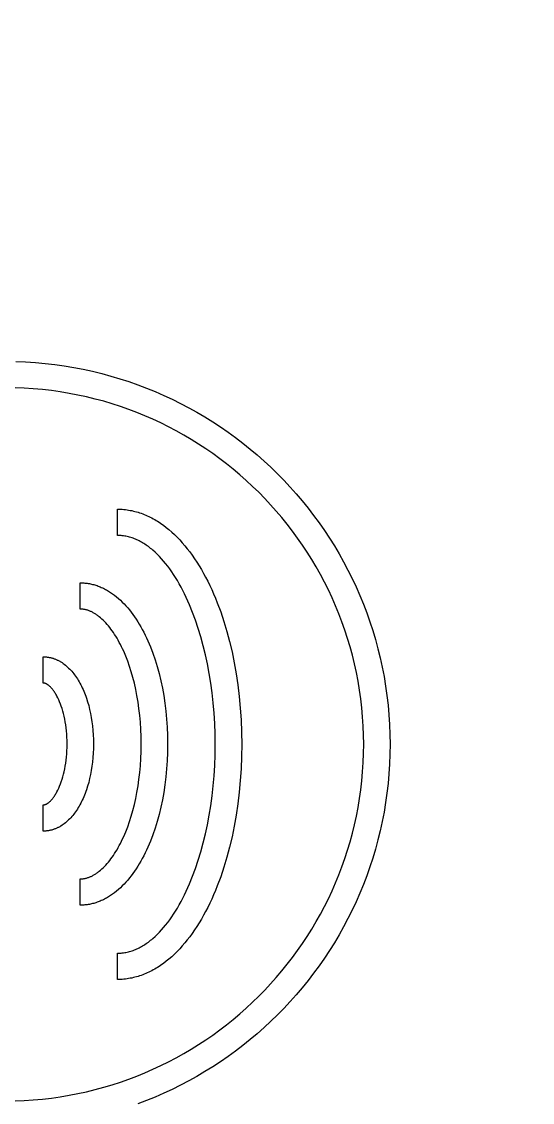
# Model space of a CAD drawing. Header units: inches. Extents: x -10 to 196, y -2 to 124.
# Drawn here: x 23.723 to 25.136, y 109.637 to 112.628 of the extents above; entities that cross this region are included whole.
import ezdxf

# ---------------------------------------------------------------- set-up
doc = ezdxf.new("R2010")
doc.units = ezdxf.units.IN
doc.layers.add('ZANO_R', color=7, linetype='Continuous', lineweight=0)
doc.layers.add('ZANO_W', color=1, linetype='Continuous', lineweight=0)
doc.styles.get("Standard").update_dxf_attribs({"font": 'arial.ttf'})
doc.dimstyles.new('amerykanie', dxfattribs={"dimtxt": 50, "dimasz": 50, "dimexe": 0.5, "dimexo": 0.5, "dimgap": 1, "dimtad": 1, "dimdec": 0, "dimzin": 0, "dimlunit": 5, "dimtxsty": 'Standard', "dimcen": 0.09, "dimclrd": 1, "dimclre": 1, "dimclrt": 1, "dimazin": 0, "dimtfac": 1, "dimtdec": 0, "dimtmove": 0, "dimatfit": 3, "dimfxl": 1, "dimtzin": 0, "dimarcsym": 1})

# ---------------------------------------------------------------- blocks, each defined once
blk = doc.blocks.new('*D387')
at = {"layer": 'ZANO_W', "color": 1, "lineweight": -2}
blk.add_arc((159.9897, 95.288), 5.9376, 93.97094, 170.33898, dxfattribs=at)
at = {"layer": 'ZANO_W', "color": 1}
for points in [[(159.576, 101.0448), (159.581, 101.3781), (160.5784, 101.1964)], [(153.9702, 96.2985), (154.3023, 96.2704), (154.052, 95.288)]]:
    blk.add_solid(points, dxfattribs=at)
at = {"layer": 'ZANO_W', "color": 1, "insert": (155.1052, 100.6833), "char_height": 1.625, "attachment_point": 5, "rotation": 42.155}
blk.add_mtext("95%%d41'", dxfattribs=at)

msp = doc.modelspace()

# ---------------------------------------------------------------- linework, layer by layer
at = {"layer": 'ZANO_R'}
for p, q in [((23.70702, 111.68704), (23.73425, 111.68601)), ((23.73425, 111.68601), (23.7613, 111.68429)), ((23.7613, 111.68429), (23.78816, 111.68191)), ((23.78816, 111.68191), (23.81483, 111.67886)), ((23.81483, 111.67886), (23.8413, 111.67516)), ((23.8413, 111.67516), (23.86756, 111.67081)), ((23.86756, 111.67081), (23.8936, 111.66582)), ((23.8936, 111.66582), (23.91941, 111.6602)), ((23.91941, 111.6602), (23.94498, 111.65397)), ((23.94498, 111.65397), (23.97032, 111.64712)), ((23.97032, 111.64712), (23.99539, 111.63966)), ((23.99539, 111.63966), (24.02021, 111.63162)), ((24.02021, 111.63162), (24.04476, 111.62298)), ((24.04476, 111.62298), (24.06903, 111.61376)), ((23.7305, 111.61334), (23.70514, 111.61431)), ((23.75569, 111.61175), (23.7305, 111.61334)), ((23.78071, 111.60953), (23.75569, 111.61175)), ((23.80555, 111.60669), (23.78071, 111.60953)), ((23.8302, 111.60324), (23.80555, 111.60669)), ((23.85465, 111.59919), (23.8302, 111.60324)), ((23.8789, 111.59454), (23.85465, 111.59919)), ((23.90294, 111.58931), (23.8789, 111.59454)), ((23.92676, 111.5835), (23.90294, 111.58931)), ((24.06903, 111.61376), (24.09301, 111.60398)), ((24.09301, 111.60398), (24.1167, 111.59363)), ((24.1167, 111.59363), (24.14009, 111.58273)), ((23.95035, 111.57713), (23.92676, 111.5835)), ((23.97371, 111.57018), (23.95035, 111.57713)), ((23.99682, 111.56269), (23.97371, 111.57018)), ((24.01968, 111.55464), (23.99682, 111.56269)), ((24.14009, 111.58273), (24.16316, 111.57128)), ((24.16316, 111.57128), (24.18592, 111.55929)), ((24.18592, 111.55929), (24.20835, 111.54678)), ((24.04229, 111.54606), (24.01968, 111.55464)), ((24.06462, 111.53695), (24.04229, 111.54606)), ((24.08669, 111.52731), (24.06462, 111.53695)), ((24.20835, 111.54678), (24.23043, 111.53375)), ((24.23043, 111.53375), (24.25218, 111.5202)), ((24.10847, 111.51716), (24.08669, 111.52731)), ((24.12996, 111.5065), (24.10847, 111.51716)), ((24.15115, 111.49533), (24.12996, 111.5065)), ((24.25218, 111.5202), (24.27357, 111.50615)), ((24.27357, 111.50615), (24.2946, 111.49161)), ((24.17203, 111.48368), (24.15115, 111.49533)), ((24.19261, 111.47154), (24.17203, 111.48368)), ((24.21286, 111.45893), (24.19261, 111.47154)), ((24.2946, 111.49161), (24.31526, 111.47658)), ((24.31526, 111.47658), (24.33554, 111.46107)), ((24.23278, 111.44584), (24.21286, 111.45893)), ((24.25236, 111.4323), (24.23278, 111.44584)), ((24.33554, 111.46107), (24.35543, 111.44509)), ((24.35543, 111.44509), (24.37493, 111.42865)), ((24.2716, 111.4183), (24.25236, 111.4323)), ((24.29049, 111.40386), (24.2716, 111.4183)), ((24.37493, 111.42865), (24.39402, 111.41176)), ((24.39402, 111.41176), (24.4127, 111.39442)), ((24.30901, 111.38898), (24.29049, 111.40386)), ((24.32717, 111.37366), (24.30901, 111.38898)), ((24.4127, 111.39442), (24.43096, 111.37664)), ((24.34495, 111.35793), (24.32717, 111.37366)), ((24.36235, 111.34178), (24.34495, 111.35793)), ((24.43096, 111.37664), (24.44879, 111.35844)), ((24.44879, 111.35844), (24.46618, 111.33982)), ((24.37935, 111.32523), (24.36235, 111.34178)), ((24.39596, 111.30828), (24.37935, 111.32523)), ((24.46618, 111.33982), (24.48313, 111.32079)), ((24.48313, 111.32079), (24.49962, 111.30135)), ((24.41216, 111.29093), (24.39596, 111.30828)), ((24.42794, 111.27321), (24.41216, 111.29093)), ((24.49962, 111.30135), (24.51565, 111.28152)), ((23.98813, 111.27864), (23.99264, 111.27859)), ((23.98813, 111.20588), (23.98813, 111.27864)), ((23.99264, 111.27859), (23.99714, 111.27843)), ((23.99714, 111.27843), (24.00162, 111.27817)), ((24.00162, 111.27817), (24.00609, 111.27781)), ((24.00609, 111.27781), (24.01054, 111.27735)), ((24.01054, 111.27735), (24.01497, 111.27678)), ((24.01497, 111.27678), (24.01938, 111.27611)), ((24.01938, 111.27611), (24.02378, 111.27534)), ((24.02378, 111.27534), (24.02816, 111.27447)), ((24.02816, 111.27447), (24.03252, 111.2735)), ((24.03252, 111.2735), (24.03687, 111.27244)), ((24.03687, 111.27244), (24.04119, 111.27127)), ((24.04119, 111.27127), (24.0455, 111.27001)), ((24.0455, 111.27001), (24.04978, 111.26865)), ((24.04978, 111.26865), (24.05405, 111.26719)), ((24.05405, 111.26719), (24.0583, 111.26564)), ((24.0583, 111.26564), (24.06252, 111.26399)), ((24.06252, 111.26399), (24.06673, 111.26225)), ((24.06673, 111.26225), (24.07091, 111.26042)), ((24.07091, 111.26042), (24.07508, 111.25849)), ((24.4433, 111.25511), (24.42794, 111.27321)), ((24.51565, 111.28152), (24.5312, 111.2613)), ((24.5312, 111.2613), (24.54628, 111.24071)), ((24.07508, 111.25849), (24.07922, 111.25646)), ((24.07922, 111.25646), (24.08334, 111.25435)), ((24.08334, 111.25435), (24.08744, 111.25214)), ((24.08744, 111.25214), (24.09151, 111.24984)), ((24.09151, 111.24984), (24.09557, 111.24746)), ((24.09557, 111.24746), (24.0996, 111.24498)), ((24.0996, 111.24498), (24.1036, 111.24241)), ((24.1036, 111.24241), (24.10758, 111.23975)), ((24.10758, 111.23975), (24.11154, 111.23701)), ((24.11154, 111.23701), (24.11548, 111.23418)), ((24.11548, 111.23418), (24.12327, 111.22825)), ((24.45823, 111.23664), (24.4433, 111.25511)), ((24.47271, 111.21781), (24.45823, 111.23664)), ((24.54628, 111.24071), (24.56087, 111.21975)), ((23.99156, 111.20584), (23.98813, 111.20588)), ((23.99499, 111.20569), (23.99156, 111.20584)), ((23.99842, 111.20545), (23.99499, 111.20569)), ((24.00183, 111.20511), (23.99842, 111.20545)), ((24.00523, 111.20468), (24.00183, 111.20511)), ((24.00862, 111.20416), (24.00523, 111.20468)), ((24.01201, 111.20354), (24.00862, 111.20416)), ((24.01538, 111.20283), (24.01201, 111.20354)), ((24.01874, 111.20203), (24.01538, 111.20283)), ((24.02209, 111.20114), (24.01874, 111.20203)), ((24.02543, 111.20015), (24.02209, 111.20114)), ((24.02876, 111.19908), (24.02543, 111.20015)), ((24.12327, 111.22825), (24.13096, 111.22199)), ((24.13096, 111.22199), (24.13855, 111.21538)), ((24.13855, 111.21538), (24.14603, 111.20844)), ((24.14603, 111.20844), (24.1534, 111.20117)), ((24.1534, 111.20117), (24.16066, 111.19358)), ((24.48675, 111.19863), (24.47271, 111.21781)), ((24.56087, 111.21975), (24.57496, 111.19842)), ((24.03208, 111.19791), (24.02876, 111.19908)), ((24.03538, 111.19666), (24.03208, 111.19791)), ((24.03867, 111.19532), (24.03538, 111.19666)), ((24.04195, 111.19389), (24.03867, 111.19532)), ((24.04522, 111.19237), (24.04195, 111.19389)), ((24.04847, 111.19077), (24.04522, 111.19237)), ((24.05171, 111.18908), (24.04847, 111.19077)), ((24.05494, 111.18731), (24.05171, 111.18908)), ((24.05815, 111.18545), (24.05494, 111.18731)), ((24.06134, 111.18351), (24.05815, 111.18545)), ((24.06453, 111.18148), (24.06134, 111.18351)), ((24.06769, 111.17938), (24.06453, 111.18148)), ((24.07085, 111.17718), (24.06769, 111.17938)), ((24.07398, 111.17491), (24.07085, 111.17718)), ((24.0771, 111.17256), (24.07398, 111.17491)), ((24.08021, 111.17013), (24.0771, 111.17256)), ((24.08329, 111.16761), (24.08021, 111.17013)), ((24.16066, 111.19358), (24.16781, 111.18567)), ((24.16781, 111.18567), (24.17484, 111.17744)), ((24.17484, 111.17744), (24.18176, 111.1689)), ((24.50034, 111.1791), (24.48675, 111.19863)), ((24.51347, 111.15924), (24.50034, 111.1791)), ((24.57496, 111.19842), (24.58855, 111.17675)), ((24.58855, 111.17675), (24.60162, 111.15472)), ((24.08636, 111.16502), (24.08329, 111.16761)), ((24.09246, 111.1596), (24.08636, 111.16502)), ((24.09848, 111.15387), (24.09246, 111.1596)), ((24.10442, 111.14784), (24.09848, 111.15387)), ((24.11029, 111.14151), (24.10442, 111.14784)), ((24.11609, 111.13489), (24.11029, 111.14151)), ((24.18176, 111.1689), (24.18855, 111.16006)), ((24.18855, 111.16006), (24.19522, 111.15092)), ((24.19522, 111.15092), (24.20176, 111.14148)), ((24.20176, 111.14148), (24.20817, 111.13175)), ((24.52612, 111.13906), (24.51347, 111.15924)), ((24.60162, 111.15472), (24.61417, 111.13237)), ((24.1218, 111.12798), (24.11609, 111.13489)), ((24.12744, 111.12078), (24.1218, 111.12798)), ((24.13299, 111.1133), (24.12744, 111.12078)), ((24.13845, 111.10555), (24.13299, 111.1133)), ((24.20817, 111.13175), (24.21445, 111.12174)), ((24.21445, 111.12174), (24.2206, 111.11144)), ((24.2206, 111.11144), (24.22661, 111.10086)), ((24.5383, 111.11855), (24.52612, 111.13906)), ((24.54999, 111.09773), (24.5383, 111.11855)), ((24.61417, 111.13237), (24.6262, 111.10968)), ((24.6262, 111.10968), (24.63768, 111.08668)), ((24.14382, 111.09753), (24.13845, 111.10555)), ((24.1491, 111.08925), (24.14382, 111.09753)), ((24.15429, 111.08071), (24.1491, 111.08925)), ((24.15938, 111.07191), (24.15429, 111.08071)), ((24.22661, 111.10086), (24.23248, 111.09002)), ((24.23248, 111.09002), (24.23821, 111.0789)), ((24.56118, 111.0766), (24.54999, 111.09773)), ((24.63768, 111.08668), (24.64862, 111.06337)), ((23.88562, 111.07472), (23.88879, 111.07469)), ((23.88562, 111.00196), (23.88562, 111.07472)), ((23.88879, 111.07469), (23.89195, 111.07458)), ((23.89195, 111.07458), (23.8951, 111.0744)), ((23.8951, 111.0744), (23.89823, 111.07415)), ((23.89823, 111.07415), (23.90136, 111.07383)), ((23.90136, 111.07383), (23.90447, 111.07345)), ((23.90447, 111.07345), (23.90757, 111.07299)), ((23.90757, 111.07299), (23.91066, 111.07246)), ((23.91066, 111.07246), (23.91373, 111.07186)), ((23.91373, 111.07186), (23.91679, 111.0712)), ((23.91679, 111.0712), (23.91984, 111.07047)), ((23.91984, 111.07047), (23.92288, 111.06967)), ((23.92288, 111.06967), (23.9259, 111.06881)), ((23.9259, 111.06881), (23.92891, 111.06787)), ((23.92891, 111.06787), (23.93191, 111.06688)), ((23.93191, 111.06688), (23.93489, 111.06581)), ((23.93489, 111.06581), (23.93785, 111.06468)), ((23.93785, 111.06468), (23.94081, 111.06349)), ((23.94081, 111.06349), (23.94374, 111.06223)), ((23.94374, 111.06223), (23.94667, 111.06091)), ((23.94667, 111.06091), (23.94958, 111.05952)), ((23.94958, 111.05952), (23.95247, 111.05807)), ((23.95247, 111.05807), (23.95534, 111.05656)), ((23.95534, 111.05656), (23.95821, 111.05499)), ((23.95821, 111.05499), (23.96105, 111.05335)), ((23.96105, 111.05335), (23.96388, 111.05165)), ((23.96388, 111.05165), (23.96669, 111.04989)), ((23.96669, 111.04989), (23.96949, 111.04807)), ((24.16437, 111.06286), (24.15938, 111.07191)), ((24.16927, 111.05357), (24.16437, 111.06286)), ((24.17405, 111.04404), (24.16927, 111.05357)), ((24.23821, 111.0789), (24.2438, 111.06753)), ((24.2438, 111.06753), (24.24924, 111.05589)), ((24.24924, 111.05589), (24.25454, 111.04401)), ((24.57188, 111.05518), (24.56118, 111.0766)), ((24.58206, 111.03346), (24.57188, 111.05518)), ((24.64862, 111.06337), (24.659, 111.03975)), ((23.96949, 111.04807), (23.97227, 111.04619)), ((23.97227, 111.04619), (23.97503, 111.04425)), ((23.97503, 111.04425), (23.9805, 111.04019)), ((23.9805, 111.04019), (23.9859, 111.0359)), ((23.9859, 111.0359), (23.99123, 111.03137)), ((23.99123, 111.03137), (23.99648, 111.02662)), ((23.99648, 111.02662), (24.00165, 111.02163)), ((24.00165, 111.02163), (24.00675, 111.01643)), ((24.17874, 111.03428), (24.17405, 111.04404)), ((24.18778, 111.01406), (24.17874, 111.03428)), ((24.25454, 111.04401), (24.25968, 111.03187)), ((24.25968, 111.03187), (24.26466, 111.01949)), ((24.59173, 111.01147), (24.58206, 111.03346)), ((24.659, 111.03975), (24.66881, 111.01584)), ((23.88749, 111.00194), (23.88562, 111.00196)), ((23.88937, 111.00185), (23.88749, 111.00194)), ((23.89124, 111.00171), (23.88937, 111.00185)), ((23.89312, 111.00152), (23.89124, 111.00171)), ((23.895, 111.00127), (23.89312, 111.00152)), ((23.89688, 111.00096), (23.895, 111.00127)), ((23.89877, 111.0006), (23.89688, 111.00096)), ((23.90065, 111.00019), (23.89877, 111.0006)), ((23.90254, 110.99972), (23.90065, 111.00019)), ((23.90443, 110.9992), (23.90254, 110.99972)), ((23.90632, 110.99862), (23.90443, 110.9992)), ((23.9082, 110.99799), (23.90632, 110.99862)), ((23.91009, 110.99731), (23.9082, 110.99799)), ((23.91198, 110.99657), (23.91009, 110.99731)), ((23.91387, 110.99579), (23.91198, 110.99657)), ((23.91575, 110.99495), (23.91387, 110.99579)), ((23.91764, 110.99405), (23.91575, 110.99495)), ((23.91952, 110.99311), (23.91764, 110.99405)), ((23.9214, 110.99211), (23.91952, 110.99311)), ((23.92328, 110.99107), (23.9214, 110.99211)), ((23.92516, 110.98997), (23.92328, 110.99107)), ((24.00675, 111.01643), (24.01177, 111.01101)), ((24.01177, 111.01101), (24.01671, 111.00537)), ((24.01671, 111.00537), (24.02156, 110.99952)), ((24.02156, 110.99952), (24.02633, 110.99346)), ((24.02633, 110.99346), (24.03101, 110.9872)), ((24.19638, 110.99297), (24.18778, 111.01406)), ((24.2045, 110.97104), (24.19638, 110.99297)), ((24.26466, 111.01949), (24.27417, 110.99402)), ((24.27417, 110.99402), (24.28302, 110.96763)), ((24.60087, 110.9892), (24.59173, 111.01147)), ((24.66881, 111.01584), (24.67806, 110.99165)), ((24.67806, 110.99165), (24.68672, 110.96718)), ((23.92704, 110.98882), (23.92516, 110.98997)), ((23.92891, 110.98762), (23.92704, 110.98882)), ((23.93078, 110.98636), (23.92891, 110.98762)), ((23.93264, 110.98506), (23.93078, 110.98636)), ((23.9345, 110.98371), (23.93264, 110.98506)), ((23.93636, 110.98231), (23.9345, 110.98371)), ((23.93822, 110.98086), (23.93636, 110.98231)), ((23.94191, 110.97781), (23.93822, 110.98086)), ((23.94558, 110.97457), (23.94191, 110.97781)), ((23.94923, 110.97114), (23.94558, 110.97457)), ((23.95286, 110.96751), (23.94923, 110.97114)), ((23.95646, 110.96369), (23.95286, 110.96751)), ((23.96003, 110.95969), (23.95646, 110.96369)), ((24.03101, 110.9872), (24.0356, 110.98073)), ((24.0356, 110.98073), (24.0401, 110.97406)), ((24.0401, 110.97406), (24.04451, 110.9672)), ((24.04451, 110.9672), (24.04883, 110.96015)), ((24.04883, 110.96015), (24.05305, 110.9529)), ((24.21214, 110.94831), (24.2045, 110.97104)), ((24.28302, 110.96763), (24.29122, 110.94036)), ((24.60948, 110.96667), (24.60087, 110.9892)), ((24.61755, 110.94388), (24.60948, 110.96667)), ((24.68672, 110.96718), (24.69479, 110.94244)), ((23.96357, 110.9555), (23.96003, 110.95969)), ((23.96707, 110.95113), (23.96357, 110.9555)), ((23.97054, 110.94658), (23.96707, 110.95113)), ((23.97397, 110.94185), (23.97054, 110.94658)), ((23.97736, 110.93694), (23.97397, 110.94185)), ((23.98071, 110.93186), (23.97736, 110.93694)), ((23.98401, 110.92661), (23.98071, 110.93186)), ((24.05305, 110.9529), (24.05717, 110.94547)), ((24.05717, 110.94547), (24.06119, 110.93785)), ((24.06119, 110.93785), (24.06512, 110.93006)), ((24.21928, 110.92482), (24.21214, 110.94831)), ((24.29122, 110.94036), (24.29872, 110.91225)), ((24.62507, 110.92083), (24.61755, 110.94388)), ((24.69479, 110.94244), (24.70227, 110.91744)), ((23.98726, 110.92118), (23.98401, 110.92661)), ((23.99047, 110.91559), (23.98726, 110.92118)), ((23.99362, 110.90982), (23.99047, 110.91559)), ((23.99672, 110.9039), (23.99362, 110.90982)), ((23.99977, 110.8978), (23.99672, 110.9039)), ((24.06512, 110.93006), (24.06894, 110.92208)), ((24.06894, 110.92208), (24.07265, 110.91394)), ((24.07265, 110.91394), (24.07626, 110.90562)), ((24.07626, 110.90562), (24.07976, 110.89714)), ((24.22589, 110.9006), (24.21928, 110.92482)), ((24.23196, 110.87571), (24.22589, 110.9006)), ((24.29872, 110.91225), (24.30553, 110.88333)), ((24.63203, 110.89755), (24.62507, 110.92083)), ((24.70227, 110.91744), (24.70914, 110.89218)), ((24.00275, 110.89155), (23.99977, 110.8978)), ((24.00568, 110.88514), (24.00275, 110.89155)), ((24.01134, 110.87185), (24.00568, 110.88514)), ((24.01673, 110.85794), (24.01134, 110.87185)), ((24.07976, 110.89714), (24.08643, 110.87969)), ((24.08643, 110.87969), (24.09265, 110.8616)), ((24.23748, 110.85018), (24.23196, 110.87571)), ((24.30553, 110.88333), (24.3116, 110.85365)), ((24.63843, 110.87403), (24.63203, 110.89755)), ((24.64426, 110.85028), (24.63843, 110.87403)), ((24.70914, 110.89218), (24.7154, 110.86669)), ((23.78312, 110.86992), (23.78497, 110.8699)), ((23.78312, 110.79712), (23.78312, 110.86992)), ((23.78497, 110.8699), (23.78682, 110.86984)), ((23.78682, 110.86984), (23.78866, 110.86975)), ((23.78866, 110.86975), (23.79049, 110.86961)), ((23.79049, 110.86961), (23.79231, 110.86944)), ((23.79231, 110.86944), (23.79413, 110.86924)), ((23.79413, 110.86924), (23.79594, 110.869)), ((23.79594, 110.869), (23.79774, 110.86872)), ((23.79774, 110.86872), (23.79953, 110.8684)), ((23.79953, 110.8684), (23.80131, 110.86805)), ((23.80131, 110.86805), (23.80309, 110.86766)), ((23.80309, 110.86766), (23.80486, 110.86724)), ((23.80486, 110.86724), (23.80662, 110.86678)), ((23.80662, 110.86678), (23.80837, 110.86628)), ((23.80837, 110.86628), (23.81011, 110.86575)), ((23.81011, 110.86575), (23.81184, 110.86519)), ((23.81184, 110.86519), (23.81356, 110.86459)), ((23.81356, 110.86459), (23.81528, 110.86396)), ((23.81528, 110.86396), (23.81698, 110.86329)), ((23.81698, 110.86329), (23.81868, 110.86258)), ((23.81868, 110.86258), (23.82037, 110.86185)), ((23.82037, 110.86185), (23.82204, 110.86108)), ((23.82204, 110.86108), (23.82371, 110.86027)), ((23.82371, 110.86027), (23.82537, 110.85944)), ((23.82537, 110.85944), (23.82702, 110.85857)), ((23.82702, 110.85857), (23.82865, 110.85766)), ((23.82865, 110.85766), (23.83028, 110.85673)), ((23.83028, 110.85673), (23.8319, 110.85576)), ((23.8319, 110.85576), (23.8351, 110.85372)), ((23.8351, 110.85372), (23.83826, 110.85156)), ((23.83826, 110.85156), (23.84138, 110.84927)), ((23.84138, 110.84927), (23.84446, 110.84685)), ((23.84446, 110.84685), (23.84748, 110.84432)), ((23.84748, 110.84432), (23.85047, 110.84166)), ((23.85047, 110.84166), (23.8534, 110.83888)), ((24.02183, 110.84344), (24.01673, 110.85794)), ((24.02662, 110.82836), (24.02183, 110.84344)), ((24.09265, 110.8616), (24.0984, 110.84292)), ((24.0984, 110.84292), (24.10367, 110.82366)), ((24.24241, 110.82405), (24.23748, 110.85018)), ((24.3116, 110.85365), (24.31693, 110.82324)), ((24.6495, 110.82632), (24.64426, 110.85028)), ((24.7154, 110.86669), (24.72103, 110.84096)), ((24.72103, 110.84096), (24.72603, 110.815)), ((23.8534, 110.83888), (23.85629, 110.83598)), ((23.85629, 110.83598), (23.85913, 110.83297)), ((23.85913, 110.83297), (23.86192, 110.82984)), ((23.86192, 110.82984), (23.86466, 110.8266)), ((23.86466, 110.8266), (23.86734, 110.82324)), ((23.86734, 110.82324), (23.86998, 110.81978)), ((23.86998, 110.81978), (23.87256, 110.8162)), ((23.87256, 110.8162), (23.87509, 110.81252)), ((23.87509, 110.81252), (23.87756, 110.80874)), ((24.0311, 110.81271), (24.02662, 110.82836)), ((24.03523, 110.79651), (24.0311, 110.81271)), ((24.10367, 110.82366), (24.10845, 110.80384)), ((24.24674, 110.79735), (24.24241, 110.82405)), ((24.31693, 110.82324), (24.3215, 110.79214)), ((24.65416, 110.80214), (24.6495, 110.82632)), ((24.72603, 110.815), (24.7304, 110.78883)), ((23.78343, 110.79712), (23.78312, 110.79712)), ((23.78374, 110.79711), (23.78343, 110.79712)), ((23.78405, 110.7971), (23.78374, 110.79711)), ((23.78436, 110.79707), (23.78405, 110.7971)), ((23.78468, 110.79705), (23.78436, 110.79707)), ((23.78499, 110.79701), (23.78468, 110.79705)), ((23.78531, 110.79697), (23.78499, 110.79701)), ((23.78562, 110.79693), (23.78531, 110.79697)), ((23.78594, 110.79688), (23.78562, 110.79693)), ((23.78626, 110.79682), (23.78594, 110.79688)), ((23.7869, 110.79668), (23.78626, 110.79682)), ((23.78754, 110.79653), (23.7869, 110.79668)), ((23.78819, 110.79634), (23.78754, 110.79653)), ((23.78885, 110.79614), (23.78819, 110.79634)), ((23.7895, 110.79591), (23.78885, 110.79614)), ((23.79016, 110.79566), (23.7895, 110.79591)), ((23.79082, 110.79538), (23.79016, 110.79566)), ((23.79149, 110.79508), (23.79082, 110.79538)), ((23.79216, 110.79475), (23.79149, 110.79508)), ((23.79283, 110.79441), (23.79216, 110.79475)), ((23.7935, 110.79404), (23.79283, 110.79441)), ((23.79418, 110.79364), (23.7935, 110.79404)), ((23.79486, 110.79323), (23.79418, 110.79364)), ((23.79554, 110.79279), (23.79486, 110.79323)), ((23.79622, 110.79233), (23.79554, 110.79279)), ((23.79691, 110.79184), (23.79622, 110.79233)), ((23.7976, 110.79133), (23.79691, 110.79184)), ((23.79828, 110.79081), (23.7976, 110.79133)), ((23.79897, 110.79025), (23.79828, 110.79081)), ((23.79967, 110.78968), (23.79897, 110.79025)), ((23.80036, 110.78908), (23.79967, 110.78968)), ((23.80175, 110.78782), (23.80036, 110.78908)), ((23.80313, 110.78647), (23.80175, 110.78782)), ((23.80453, 110.78504), (23.80313, 110.78647)), ((23.80592, 110.78352), (23.80453, 110.78504)), ((23.80731, 110.78191), (23.80592, 110.78352)), ((23.8087, 110.78022), (23.80731, 110.78191)), ((23.87756, 110.80874), (23.87997, 110.80485)), ((23.87997, 110.80485), (23.88233, 110.80085)), ((23.88233, 110.80085), (23.88463, 110.79676)), ((23.88463, 110.79676), (23.88687, 110.79257)), ((23.88687, 110.79257), (23.88906, 110.78828)), ((23.88906, 110.78828), (23.89118, 110.78389)), ((23.89118, 110.78389), (23.89323, 110.77941)), ((24.039, 110.77978), (24.03523, 110.79651)), ((24.10845, 110.80384), (24.11271, 110.7835)), ((24.11271, 110.7835), (24.11646, 110.76267)), ((24.25046, 110.77013), (24.24674, 110.79735)), ((24.3215, 110.79214), (24.32528, 110.76038)), ((24.65822, 110.77777), (24.65416, 110.80214)), ((24.7304, 110.78883), (24.73411, 110.76244)), ((23.81008, 110.77844), (23.8087, 110.78022)), ((23.81146, 110.77658), (23.81008, 110.77844)), ((23.81284, 110.77464), (23.81146, 110.77658)), ((23.8142, 110.77262), (23.81284, 110.77464)), ((23.81556, 110.77051), (23.8142, 110.77262)), ((23.81691, 110.76833), (23.81556, 110.77051)), ((23.81825, 110.76606), (23.81691, 110.76833)), ((23.81958, 110.76372), (23.81825, 110.76606)), ((23.82089, 110.7613), (23.81958, 110.76372)), ((23.82347, 110.75623), (23.82089, 110.7613)), ((23.82599, 110.75085), (23.82347, 110.75623)), ((23.82843, 110.74518), (23.82599, 110.75085)), ((23.89323, 110.77941), (23.89523, 110.77483)), ((23.89523, 110.77483), (23.89716, 110.77017)), ((23.89716, 110.77017), (23.89903, 110.76542)), ((23.89903, 110.76542), (23.90083, 110.76057)), ((23.90083, 110.76057), (23.90257, 110.75564)), ((23.90257, 110.75564), (23.90584, 110.74553)), ((24.0424, 110.76253), (24.039, 110.77978)), ((24.0454, 110.74478), (24.0424, 110.76253)), ((24.11646, 110.76267), (24.11966, 110.74136)), ((24.25355, 110.74243), (24.25046, 110.77013)), ((24.32528, 110.76038), (24.32826, 110.72801)), ((24.66168, 110.75319), (24.65822, 110.77777)), ((24.66453, 110.72843), (24.66168, 110.75319)), ((24.73411, 110.76244), (24.73717, 110.73585)), ((23.83078, 110.73921), (23.82843, 110.74518)), ((23.83303, 110.73297), (23.83078, 110.73921)), ((23.83518, 110.72644), (23.83303, 110.73297)), ((23.83721, 110.71964), (23.83518, 110.72644)), ((23.90584, 110.74553), (23.90883, 110.7351)), ((23.90883, 110.7351), (23.91154, 110.72435)), ((23.91154, 110.72435), (23.91396, 110.7133)), ((24.04799, 110.72654), (24.0454, 110.74478)), ((24.05015, 110.70783), (24.04799, 110.72654)), ((24.11966, 110.74136), (24.12232, 110.7196)), ((24.25598, 110.71429), (24.25355, 110.74243)), ((24.32826, 110.72801), (24.33041, 110.69507)), ((24.66676, 110.70349), (24.66453, 110.72843)), ((24.73717, 110.73585), (24.73956, 110.70907)), ((23.83912, 110.71257), (23.83721, 110.71964)), ((23.84089, 110.70525), (23.83912, 110.71257)), ((23.84252, 110.69767), (23.84089, 110.70525)), ((23.84399, 110.68984), (23.84252, 110.69767)), ((23.91396, 110.7133), (23.91608, 110.70196)), ((23.91608, 110.70196), (23.9179, 110.69034)), ((24.05186, 110.68867), (24.05015, 110.70783)), ((24.12232, 110.7196), (24.1244, 110.69742)), ((24.1244, 110.69742), (24.12591, 110.67485)), ((24.25774, 110.68574), (24.25598, 110.71429)), ((24.33041, 110.69507), (24.33171, 110.66158)), ((24.66836, 110.67837), (24.66676, 110.70349)), ((24.73956, 110.70907), (24.74128, 110.68211)), ((23.8453, 110.68177), (23.84399, 110.68984)), ((23.84643, 110.67346), (23.8453, 110.68177)), ((23.84738, 110.66492), (23.84643, 110.67346)), ((23.84813, 110.65616), (23.84738, 110.66492)), ((23.9179, 110.69034), (23.9194, 110.67847)), ((23.9194, 110.67847), (23.92058, 110.66634)), ((23.92058, 110.66634), (23.92143, 110.65398)), ((24.0531, 110.66907), (24.05186, 110.68867)), ((24.05386, 110.64905), (24.0531, 110.66907)), ((24.12591, 110.67485), (24.12683, 110.6519)), ((24.25881, 110.65683), (24.25774, 110.68574)), ((24.33171, 110.66158), (24.33215, 110.62759)), ((24.66933, 110.65309), (24.66836, 110.67837)), ((24.74128, 110.68211), (24.74232, 110.65497)), ((23.84869, 110.64718), (23.84813, 110.65616)), ((23.84902, 110.63799), (23.84869, 110.64718)), ((23.84914, 110.62859), (23.84902, 110.63799)), ((23.92143, 110.65398), (23.92195, 110.64139)), ((23.92195, 110.64139), (23.92212, 110.62859)), ((24.05412, 110.62862), (24.05386, 110.64905)), ((24.12683, 110.6519), (24.12714, 110.62862)), ((24.25917, 110.62759), (24.25881, 110.65683)), ((24.66965, 110.62766), (24.66933, 110.65309)), ((24.74232, 110.65497), (24.74267, 110.62766)), ((23.84813, 110.60103), (23.84869, 110.61001)), ((23.84869, 110.61001), (23.84902, 110.6192)), ((23.84902, 110.6192), (23.84914, 110.62859)), ((23.92143, 110.60322), (23.92058, 110.59087)), ((23.92195, 110.6158), (23.92143, 110.60322)), ((23.92212, 110.62859), (23.92195, 110.6158)), ((24.0531, 110.58816), (24.05386, 110.60819)), ((24.05386, 110.60819), (24.05412, 110.62862)), ((24.12683, 110.60533), (24.12591, 110.58238)), ((24.12714, 110.62862), (24.12683, 110.60533)), ((24.25881, 110.59836), (24.25917, 110.62759)), ((24.33215, 110.62759), (24.33171, 110.59361)), ((24.66836, 110.57695), (24.66933, 110.60223)), ((24.66933, 110.60223), (24.66965, 110.62766)), ((24.74267, 110.62766), (24.74232, 110.60035)), ((23.84399, 110.56737), (23.8453, 110.57543)), ((23.8453, 110.57543), (23.84643, 110.58374)), ((23.84643, 110.58374), (23.84738, 110.59227)), ((23.84738, 110.59227), (23.84813, 110.60103)), ((23.9194, 110.57875), (23.9179, 110.56688)), ((23.92058, 110.59087), (23.9194, 110.57875)), ((24.05186, 110.56856), (24.0531, 110.58816)), ((24.12591, 110.58238), (24.1244, 110.55981)), ((24.25774, 110.56945), (24.25881, 110.59836)), ((24.33171, 110.59361), (24.33041, 110.56013)), ((24.66676, 110.55184), (24.66836, 110.57695)), ((24.74128, 110.57321), (24.73956, 110.54624)), ((24.74232, 110.60035), (24.74128, 110.57321)), ((23.83721, 110.53758), (23.83912, 110.54464)), ((23.83912, 110.54464), (23.84089, 110.55196)), ((23.84089, 110.55196), (23.84252, 110.55954)), ((23.84252, 110.55954), (23.84399, 110.56737)), ((23.91396, 110.54394), (23.91154, 110.53289)), ((23.91608, 110.55527), (23.91396, 110.54394)), ((23.9179, 110.56688), (23.91608, 110.55527)), ((24.04799, 110.53069), (24.05015, 110.5494)), ((24.05015, 110.5494), (24.05186, 110.56856)), ((24.1244, 110.55981), (24.12232, 110.53763)), ((24.25598, 110.54091), (24.25774, 110.56945)), ((24.33041, 110.56013), (24.32826, 110.52719)), ((24.66453, 110.5269), (24.66676, 110.55184)), ((24.73956, 110.54624), (24.73717, 110.51946)), ((23.82599, 110.50638), (23.82843, 110.51205)), ((23.82843, 110.51205), (23.83078, 110.51801)), ((23.83078, 110.51801), (23.83303, 110.52425)), ((23.83303, 110.52425), (23.83518, 110.53078)), ((23.83518, 110.53078), (23.83721, 110.53758)), ((23.90584, 110.51172), (23.90257, 110.50161)), ((23.90883, 110.52215), (23.90584, 110.51172)), ((23.91154, 110.53289), (23.90883, 110.52215)), ((24.0424, 110.4947), (24.0454, 110.51245)), ((24.0454, 110.51245), (24.04799, 110.53069)), ((24.11966, 110.51587), (24.11646, 110.49455)), ((24.12232, 110.53763), (24.11966, 110.51587)), ((24.25046, 110.48507), (24.25355, 110.51277)), ((24.25355, 110.51277), (24.25598, 110.54091)), ((24.32826, 110.52719), (24.32528, 110.49482)), ((24.66168, 110.50213), (24.66453, 110.5269)), ((24.73717, 110.51946), (24.73411, 110.49287)), ((23.81146, 110.48066), (23.81284, 110.4826)), ((23.81284, 110.4826), (23.8142, 110.48462)), ((23.8142, 110.48462), (23.81556, 110.48672)), ((23.81556, 110.48672), (23.81691, 110.48891)), ((23.81691, 110.48891), (23.81825, 110.49117)), ((23.81825, 110.49117), (23.81958, 110.49351)), ((23.81958, 110.49351), (23.82089, 110.49593)), ((23.82089, 110.49593), (23.82347, 110.501)), ((23.82347, 110.501), (23.82599, 110.50638)), ((23.89523, 110.48243), (23.89323, 110.47785)), ((23.89716, 110.48709), (23.89523, 110.48243)), ((23.89903, 110.49184), (23.89716, 110.48709)), ((23.90083, 110.49668), (23.89903, 110.49184)), ((23.90257, 110.50161), (23.90083, 110.49668)), ((24.039, 110.47745), (24.0424, 110.4947)), ((24.11646, 110.49455), (24.11271, 110.47371)), ((24.24674, 110.45786), (24.25046, 110.48507)), ((24.32528, 110.49482), (24.3215, 110.46307)), ((24.65822, 110.47756), (24.66168, 110.50213)), ((24.73411, 110.49287), (24.7304, 110.46649)), ((23.78312, 110.46013), (23.78343, 110.46013)), ((23.78312, 110.38737), (23.78312, 110.46013)), ((23.78343, 110.46013), (23.78374, 110.46014)), ((23.78374, 110.46014), (23.78405, 110.46015)), ((23.78405, 110.46015), (23.78436, 110.46017)), ((23.78436, 110.46017), (23.78468, 110.4602)), ((23.78468, 110.4602), (23.78499, 110.46024)), ((23.78499, 110.46024), (23.78531, 110.46028)), ((23.78531, 110.46028), (23.78562, 110.46032)), ((23.78562, 110.46032), (23.78594, 110.46037)), ((23.78594, 110.46037), (23.78626, 110.46043)), ((23.78626, 110.46043), (23.7869, 110.46056)), ((23.7869, 110.46056), (23.78754, 110.46072)), ((23.78754, 110.46072), (23.78819, 110.4609)), ((23.78819, 110.4609), (23.78885, 110.46111)), ((23.78885, 110.46111), (23.7895, 110.46134)), ((23.7895, 110.46134), (23.79016, 110.46159)), ((23.79016, 110.46159), (23.79082, 110.46187)), ((23.79082, 110.46187), (23.79149, 110.46217)), ((23.79149, 110.46217), (23.79216, 110.46249)), ((23.79216, 110.46249), (23.79283, 110.46284)), ((23.79283, 110.46284), (23.7935, 110.46321)), ((23.7935, 110.46321), (23.79418, 110.4636)), ((23.79418, 110.4636), (23.79486, 110.46402)), ((23.79486, 110.46402), (23.79554, 110.46446)), ((23.79554, 110.46446), (23.79622, 110.46492)), ((23.79622, 110.46492), (23.79691, 110.4654)), ((23.79691, 110.4654), (23.7976, 110.46591)), ((23.7976, 110.46591), (23.79828, 110.46644)), ((23.79828, 110.46644), (23.79897, 110.46699)), ((23.79897, 110.46699), (23.79967, 110.46757)), ((23.79967, 110.46757), (23.80036, 110.46816)), ((23.80036, 110.46816), (23.80175, 110.46942)), ((23.80175, 110.46942), (23.80313, 110.47077)), ((23.80313, 110.47077), (23.80453, 110.47221)), ((23.80453, 110.47221), (23.80592, 110.47373)), ((23.80592, 110.47373), (23.80731, 110.47533)), ((23.80731, 110.47533), (23.8087, 110.47702)), ((23.8087, 110.47702), (23.81008, 110.4788)), ((23.81008, 110.4788), (23.81146, 110.48066)), ((23.87997, 110.45243), (23.87756, 110.44854)), ((23.88233, 110.45642), (23.87997, 110.45243)), ((23.88463, 110.46051), (23.88233, 110.45642)), ((23.88687, 110.4647), (23.88463, 110.46051)), ((23.88906, 110.46899), (23.88687, 110.4647)), ((23.89118, 110.47338), (23.88906, 110.46899)), ((23.89323, 110.47785), (23.89118, 110.47338)), ((24.0311, 110.44452), (24.03523, 110.46072)), ((24.03523, 110.46072), (24.039, 110.47745)), ((24.10845, 110.45337), (24.10367, 110.43356)), ((24.11271, 110.47371), (24.10845, 110.45337)), ((24.24241, 110.43117), (24.24674, 110.45786)), ((24.3215, 110.46307), (24.31693, 110.43197)), ((24.6495, 110.42901), (24.65416, 110.45318)), ((24.65416, 110.45318), (24.65822, 110.47756)), ((24.7304, 110.46649), (24.72603, 110.44031)), ((23.85913, 110.42431), (23.85629, 110.4213)), ((23.86192, 110.42744), (23.85913, 110.42431)), ((23.86466, 110.43068), (23.86192, 110.42744)), ((23.86734, 110.43403), (23.86466, 110.43068)), ((23.86998, 110.4375), (23.86734, 110.43403)), ((23.87256, 110.44107), (23.86998, 110.4375)), ((23.87509, 110.44475), (23.87256, 110.44107)), ((23.87756, 110.44854), (23.87509, 110.44475)), ((24.02183, 110.41378), (24.02662, 110.42887)), ((24.02662, 110.42887), (24.0311, 110.44452)), ((24.10367, 110.43356), (24.0984, 110.4143)), ((24.23748, 110.40504), (24.24241, 110.43117)), ((24.31693, 110.43197), (24.3116, 110.40156)), ((24.64426, 110.40505), (24.6495, 110.42901)), ((24.72603, 110.44031), (24.72103, 110.41435)), ((23.81184, 110.39209), (23.81011, 110.39153)), ((23.81356, 110.39269), (23.81184, 110.39209)), ((23.81528, 110.39333), (23.81356, 110.39269)), ((23.81698, 110.39399), (23.81528, 110.39333)), ((23.81868, 110.3947), (23.81698, 110.39399)), ((23.82037, 110.39543), (23.81868, 110.3947)), ((23.82204, 110.3962), (23.82037, 110.39543)), ((23.82371, 110.39701), (23.82204, 110.3962)), ((23.82537, 110.39785), (23.82371, 110.39701)), ((23.82702, 110.39872), (23.82537, 110.39785)), ((23.82865, 110.39962), (23.82702, 110.39872)), ((23.83028, 110.40056), (23.82865, 110.39962)), ((23.8319, 110.40152), (23.83028, 110.40056)), ((23.8351, 110.40356), (23.8319, 110.40152)), ((23.83826, 110.40572), (23.8351, 110.40356)), ((23.84138, 110.40801), (23.83826, 110.40572)), ((23.84446, 110.41042), (23.84138, 110.40801)), ((23.84748, 110.41296), (23.84446, 110.41042)), ((23.85047, 110.41562), (23.84748, 110.41296)), ((23.8534, 110.4184), (23.85047, 110.41562)), ((23.85629, 110.4213), (23.8534, 110.4184)), ((24.01134, 110.38537), (24.01673, 110.39928)), ((24.01673, 110.39928), (24.02183, 110.41378)), ((24.09265, 110.39561), (24.08643, 110.37752)), ((24.0984, 110.4143), (24.09265, 110.39561)), ((24.23196, 110.37951), (24.23748, 110.40504)), ((24.3116, 110.40156), (24.30553, 110.37189)), ((24.63843, 110.3813), (24.64426, 110.40505)), ((24.72103, 110.41435), (24.7154, 110.38862)), ((23.78497, 110.38739), (23.78312, 110.38737)), ((23.78682, 110.38744), (23.78497, 110.38739)), ((23.78866, 110.38754), (23.78682, 110.38744)), ((23.79049, 110.38767), (23.78866, 110.38754)), ((23.79231, 110.38784), (23.79049, 110.38767)), ((23.79413, 110.38804), (23.79231, 110.38784)), ((23.79594, 110.38829), (23.79413, 110.38804)), ((23.79774, 110.38856), (23.79594, 110.38829)), ((23.79953, 110.38888), (23.79774, 110.38856)), ((23.80131, 110.38923), (23.79953, 110.38888)), ((23.80309, 110.38962), (23.80131, 110.38923)), ((23.80486, 110.39004), (23.80309, 110.38962)), ((23.80662, 110.3905), (23.80486, 110.39004)), ((23.80837, 110.391), (23.80662, 110.3905)), ((23.81011, 110.39153), (23.80837, 110.391)), ((23.99977, 110.35942), (24.00275, 110.36567)), ((24.00275, 110.36567), (24.00568, 110.37208)), ((24.00568, 110.37208), (24.01134, 110.38537)), ((24.08643, 110.37752), (24.07976, 110.36007)), ((24.22589, 110.35462), (24.23196, 110.37951)), ((24.30553, 110.37189), (24.29872, 110.34297)), ((24.63203, 110.35778), (24.63843, 110.3813)), ((24.70914, 110.36313), (24.70227, 110.33787)), ((24.7154, 110.38862), (24.70914, 110.36313)), ((23.98401, 110.33061), (23.98726, 110.33604)), ((23.98726, 110.33604), (23.99047, 110.34163)), ((23.99047, 110.34163), (23.99362, 110.3474)), ((23.99362, 110.3474), (23.99672, 110.35332)), ((23.99672, 110.35332), (23.99977, 110.35942)), ((24.06894, 110.33512), (24.06512, 110.32715)), ((24.07265, 110.34327), (24.06894, 110.33512)), ((24.07626, 110.35159), (24.07265, 110.34327)), ((24.07976, 110.36007), (24.07626, 110.35159)), ((24.21928, 110.33041), (24.22589, 110.35462)), ((24.29872, 110.34297), (24.29122, 110.31487)), ((24.61755, 110.31146), (24.62507, 110.3345)), ((24.62507, 110.3345), (24.63203, 110.35778)), ((24.70227, 110.33787), (24.69479, 110.31287)), ((23.96357, 110.30171), (23.96707, 110.30608)), ((23.96707, 110.30608), (23.97054, 110.31063)), ((23.97054, 110.31063), (23.97397, 110.31536)), ((23.97397, 110.31536), (23.97736, 110.32027)), ((23.97736, 110.32027), (23.98071, 110.32535)), ((23.98071, 110.32535), (23.98401, 110.33061)), ((24.05305, 110.30431), (24.04883, 110.29706)), ((24.05717, 110.31174), (24.05305, 110.30431)), ((24.06119, 110.31936), (24.05717, 110.31174)), ((24.06512, 110.32715), (24.06119, 110.31936)), ((24.2045, 110.2842), (24.21214, 110.30693)), ((24.21214, 110.30693), (24.21928, 110.33041)), ((24.29122, 110.31487), (24.28302, 110.2876)), ((24.60948, 110.28867), (24.61755, 110.31146)), ((24.69479, 110.31287), (24.68672, 110.28813)), ((23.93078, 110.27084), (23.93264, 110.27214)), ((23.93264, 110.27214), (23.9345, 110.27349)), ((23.9345, 110.27349), (23.93636, 110.2749)), ((23.93636, 110.2749), (23.93822, 110.27635)), ((23.93822, 110.27635), (23.94191, 110.27939)), ((23.94191, 110.27939), (23.94558, 110.28264)), ((23.94558, 110.28264), (23.94923, 110.28607)), ((23.94923, 110.28607), (23.95286, 110.2897)), ((23.95286, 110.2897), (23.95646, 110.29352)), ((23.95646, 110.29352), (23.96003, 110.29752)), ((23.96003, 110.29752), (23.96357, 110.30171)), ((24.0356, 110.27647), (24.03101, 110.27001)), ((24.0401, 110.28314), (24.0356, 110.27647)), ((24.04451, 110.29001), (24.0401, 110.28314)), ((24.04883, 110.29706), (24.04451, 110.29001)), ((24.19638, 110.26227), (24.2045, 110.2842)), ((24.28302, 110.2876), (24.27417, 110.26121)), ((24.60087, 110.26614), (24.60948, 110.28867)), ((24.68672, 110.28813), (24.67806, 110.26366)), ((23.88562, 110.25524), (23.88749, 110.25527)), ((23.88562, 110.18248), (23.88562, 110.25524)), ((23.88749, 110.25527), (23.88937, 110.25535)), ((23.88937, 110.25535), (23.89124, 110.25549)), ((23.89124, 110.25549), (23.89312, 110.25569)), ((23.89312, 110.25569), (23.895, 110.25594)), ((23.895, 110.25594), (23.89688, 110.25624)), ((23.89688, 110.25624), (23.89877, 110.2566)), ((23.89877, 110.2566), (23.90065, 110.25702)), ((23.90065, 110.25702), (23.90254, 110.25748)), ((23.90254, 110.25748), (23.90443, 110.25801)), ((23.90443, 110.25801), (23.90632, 110.25858)), ((23.90632, 110.25858), (23.9082, 110.25921)), ((23.9082, 110.25921), (23.91009, 110.25989)), ((23.91009, 110.25989), (23.91198, 110.26063)), ((23.91198, 110.26063), (23.91387, 110.26142)), ((23.91387, 110.26142), (23.91575, 110.26226)), ((23.91575, 110.26226), (23.91764, 110.26315)), ((23.91764, 110.26315), (23.91952, 110.2641)), ((23.91952, 110.2641), (23.9214, 110.26509)), ((23.9214, 110.26509), (23.92328, 110.26614)), ((23.92328, 110.26614), (23.92516, 110.26724)), ((23.92516, 110.26724), (23.92704, 110.26839)), ((23.92704, 110.26839), (23.92891, 110.26959)), ((23.92891, 110.26959), (23.93078, 110.27084)), ((24.01177, 110.24619), (24.00675, 110.24077)), ((24.01671, 110.25183), (24.01177, 110.24619)), ((24.02156, 110.25768), (24.01671, 110.25183)), ((24.02633, 110.26374), (24.02156, 110.25768)), ((24.03101, 110.27001), (24.02633, 110.26374)), ((24.18778, 110.24118), (24.19638, 110.26227)), ((24.27417, 110.26121), (24.26466, 110.23575)), ((24.58206, 110.22188), (24.59173, 110.24387)), ((24.59173, 110.24387), (24.60087, 110.26614)), ((24.67806, 110.26366), (24.66881, 110.23947)), ((23.97503, 110.21295), (23.97227, 110.21101)), ((23.9805, 110.21701), (23.97503, 110.21295)), ((23.9859, 110.22131), (23.9805, 110.21701)), ((23.99123, 110.22583), (23.9859, 110.22131)), ((23.99648, 110.23059), (23.99123, 110.22583)), ((24.00165, 110.23557), (23.99648, 110.23059)), ((24.00675, 110.24077), (24.00165, 110.23557)), ((24.17405, 110.21121), (24.17874, 110.22097)), ((24.17874, 110.22097), (24.18778, 110.24118)), ((24.25968, 110.22337), (24.25454, 110.21124)), ((24.26466, 110.23575), (24.25968, 110.22337)), ((24.57188, 110.20016), (24.58206, 110.22188)), ((24.659, 110.21556), (24.64862, 110.19194)), ((24.66881, 110.23947), (24.659, 110.21556)), ((23.88879, 110.18252), (23.88562, 110.18248)), ((23.89195, 110.18262), (23.88879, 110.18252)), ((23.8951, 110.1828), (23.89195, 110.18262)), ((23.89823, 110.18305), (23.8951, 110.1828)), ((23.90136, 110.18337), (23.89823, 110.18305)), ((23.90447, 110.18376), (23.90136, 110.18337)), ((23.90757, 110.18422), (23.90447, 110.18376)), ((23.91066, 110.18474), (23.90757, 110.18422)), ((23.91373, 110.18534), (23.91066, 110.18474)), ((23.91679, 110.186), (23.91373, 110.18534)), ((23.91984, 110.18673), (23.91679, 110.186)), ((23.92288, 110.18753), (23.91984, 110.18673)), ((23.9259, 110.1884), (23.92288, 110.18753)), ((23.92891, 110.18933), (23.9259, 110.1884)), ((23.93191, 110.19033), (23.92891, 110.18933)), ((23.93489, 110.19139), (23.93191, 110.19033)), ((23.93785, 110.19252), (23.93489, 110.19139)), ((23.94081, 110.19371), (23.93785, 110.19252)), ((23.94374, 110.19497), (23.94081, 110.19371)), ((23.94667, 110.19629), (23.94374, 110.19497)), ((23.94958, 110.19768), (23.94667, 110.19629)), ((23.95247, 110.19913), (23.94958, 110.19768)), ((23.95534, 110.20064), (23.95247, 110.19913)), ((23.95821, 110.20222), (23.95534, 110.20064)), ((23.96105, 110.20385), (23.95821, 110.20222)), ((23.96388, 110.20555), (23.96105, 110.20385)), ((23.96669, 110.20731), (23.96388, 110.20555)), ((23.96949, 110.20913), (23.96669, 110.20731)), ((23.97227, 110.21101), (23.96949, 110.20913)), ((24.15429, 110.17455), (24.15938, 110.18335)), ((24.15938, 110.18335), (24.16437, 110.19239)), ((24.16437, 110.19239), (24.16927, 110.20168)), ((24.16927, 110.20168), (24.17405, 110.21121)), ((24.2438, 110.18772), (24.23821, 110.17634)), ((24.24924, 110.19935), (24.2438, 110.18772)), ((24.25454, 110.21124), (24.24924, 110.19935)), ((24.56118, 110.17874), (24.57188, 110.20016)), ((24.64862, 110.19194), (24.63768, 110.16863)), ((24.13845, 110.14971), (24.14382, 110.15773)), ((24.14382, 110.15773), (24.1491, 110.16601)), ((24.1491, 110.16601), (24.15429, 110.17455)), ((24.22661, 110.15439), (24.2206, 110.14382)), ((24.23248, 110.16523), (24.22661, 110.15439)), ((24.23821, 110.17634), (24.23248, 110.16523)), ((24.5383, 110.13679), (24.54999, 110.15762)), ((24.54999, 110.15762), (24.56118, 110.17874)), ((24.63768, 110.16863), (24.6262, 110.14563)), ((24.11609, 110.12038), (24.1218, 110.12729)), ((24.1218, 110.12729), (24.12744, 110.13449)), ((24.12744, 110.13449), (24.13299, 110.14196)), ((24.13299, 110.14196), (24.13845, 110.14971)), ((24.20817, 110.12351), (24.20176, 110.11378)), ((24.21445, 110.13352), (24.20817, 110.12351)), ((24.2206, 110.14382), (24.21445, 110.13352)), ((24.52612, 110.11629), (24.5383, 110.13679)), ((24.61417, 110.12294), (24.60162, 110.10059)), ((24.6262, 110.14563), (24.61417, 110.12294)), ((24.08636, 110.09026), (24.09246, 110.09567)), ((24.09246, 110.09567), (24.09848, 110.1014)), ((24.09848, 110.1014), (24.10442, 110.10743)), ((24.10442, 110.10743), (24.11029, 110.11376)), ((24.11029, 110.11376), (24.11609, 110.12038)), ((24.18855, 110.0952), (24.18176, 110.08636)), ((24.19522, 110.10434), (24.18855, 110.0952)), ((24.20176, 110.11378), (24.19522, 110.10434)), ((24.50034, 110.07624), (24.51347, 110.0961)), ((24.51347, 110.0961), (24.52612, 110.11629)), ((24.60162, 110.10059), (24.58855, 110.07857)), ((24.04195, 110.06139), (24.04522, 110.06291)), ((24.04522, 110.06291), (24.04847, 110.06451)), ((24.04847, 110.06451), (24.05171, 110.0662)), ((24.05171, 110.0662), (24.05494, 110.06797)), ((24.05494, 110.06797), (24.05815, 110.06983)), ((24.05815, 110.06983), (24.06134, 110.07177)), ((24.06134, 110.07177), (24.06453, 110.0738)), ((24.06453, 110.0738), (24.06769, 110.07591)), ((24.06769, 110.07591), (24.07085, 110.0781)), ((24.07085, 110.0781), (24.07398, 110.08037)), ((24.07398, 110.08037), (24.0771, 110.08272)), ((24.0771, 110.08272), (24.08021, 110.08515)), ((24.08021, 110.08515), (24.08329, 110.08766)), ((24.08329, 110.08766), (24.08636, 110.09026)), ((24.16781, 110.0696), (24.16066, 110.06169)), ((24.17484, 110.07782), (24.16781, 110.0696)), ((24.18176, 110.08636), (24.17484, 110.07782)), ((24.48675, 110.05672), (24.50034, 110.07624)), ((24.58855, 110.07857), (24.57496, 110.05689)), ((23.98813, 110.0494), (23.99156, 110.04945)), ((23.98813, 109.97664), (23.98813, 110.0494)), ((23.99156, 110.04945), (23.99499, 110.0496)), ((23.99499, 110.0496), (23.99842, 110.04984)), ((23.99842, 110.04984), (24.00183, 110.05017)), ((24.00183, 110.05017), (24.00523, 110.0506)), ((24.00523, 110.0506), (24.00862, 110.05113)), ((24.00862, 110.05113), (24.01201, 110.05174)), ((24.01201, 110.05174), (24.01538, 110.05245)), ((24.01538, 110.05245), (24.01874, 110.05325)), ((24.01874, 110.05325), (24.02209, 110.05415)), ((24.02209, 110.05415), (24.02543, 110.05513)), ((24.02543, 110.05513), (24.02876, 110.05621)), ((24.02876, 110.05621), (24.03208, 110.05737)), ((24.03208, 110.05737), (24.03538, 110.05862)), ((24.03538, 110.05862), (24.03867, 110.05996)), ((24.03867, 110.05996), (24.04195, 110.06139)), ((24.13096, 110.03329), (24.12327, 110.02702)), ((24.13855, 110.03989), (24.13096, 110.03329)), ((24.14603, 110.04683), (24.13855, 110.03989)), ((24.1534, 110.0541), (24.14603, 110.04683)), ((24.16066, 110.06169), (24.1534, 110.0541)), ((24.45823, 110.01871), (24.47271, 110.03754)), ((24.47271, 110.03754), (24.48675, 110.05672)), ((24.56087, 110.03557), (24.54628, 110.01461)), ((24.57496, 110.05689), (24.56087, 110.03557)), ((24.08744, 110.00314), (24.08334, 110.00093)), ((24.09151, 110.00544), (24.08744, 110.00314)), ((24.09557, 110.00782), (24.09151, 110.00544)), ((24.0996, 110.0103), (24.09557, 110.00782)), ((24.1036, 110.01287), (24.0996, 110.0103)), ((24.10758, 110.01552), (24.1036, 110.01287)), ((24.11154, 110.01827), (24.10758, 110.01552)), ((24.11548, 110.0211), (24.11154, 110.01827)), ((24.12327, 110.02702), (24.11548, 110.0211)), ((24.4433, 110.00024), (24.45823, 110.01871)), ((24.54628, 110.01461), (24.5312, 109.99401)), ((23.99264, 109.9767), (23.98813, 109.97664)), ((23.99714, 109.97685), (23.99264, 109.9767)), ((24.00162, 109.97711), (23.99714, 109.97685)), ((24.00609, 109.97748), (24.00162, 109.97711)), ((24.01054, 109.97794), (24.00609, 109.97748)), ((24.01497, 109.97851), (24.01054, 109.97794)), ((24.01938, 109.97918), (24.01497, 109.97851)), ((24.02378, 109.97994), (24.01938, 109.97918)), ((24.02816, 109.98081), (24.02378, 109.97994)), ((24.03252, 109.98178), (24.02816, 109.98081)), ((24.03687, 109.98285), (24.03252, 109.98178)), ((24.04119, 109.98401), (24.03687, 109.98285)), ((24.0455, 109.98527), (24.04119, 109.98401)), ((24.04978, 109.98663), (24.0455, 109.98527)), ((24.05405, 109.98809), (24.04978, 109.98663)), ((24.0583, 109.98964), (24.05405, 109.98809)), ((24.06252, 109.99129), (24.0583, 109.98964)), ((24.06673, 109.99303), (24.06252, 109.99129)), ((24.07091, 109.99487), (24.06673, 109.99303)), ((24.07508, 109.9968), (24.07091, 109.99487)), ((24.07922, 109.99882), (24.07508, 109.9968)), ((24.08334, 110.00093), (24.07922, 109.99882)), ((24.41216, 109.96441), (24.42794, 109.98214)), ((24.42794, 109.98214), (24.4433, 110.00024)), ((24.51565, 109.9738), (24.49962, 109.95397)), ((24.5312, 109.99401), (24.51565, 109.9738)), ((24.37935, 109.93012), (24.39596, 109.94707)), ((24.39596, 109.94707), (24.41216, 109.96441)), ((24.49962, 109.95397), (24.48313, 109.93453)), ((24.34495, 109.89742), (24.36235, 109.91356)), ((24.36235, 109.91356), (24.37935, 109.93012)), ((24.46618, 109.9155), (24.44879, 109.89688)), ((24.48313, 109.93453), (24.46618, 109.9155)), ((24.32717, 109.88168), (24.34495, 109.89742)), ((24.44879, 109.89688), (24.43096, 109.87868)), ((24.29049, 109.85149), (24.30901, 109.86637)), ((24.30901, 109.86637), (24.32717, 109.88168)), ((24.4127, 109.86091), (24.39402, 109.84357)), ((24.43096, 109.87868), (24.4127, 109.86091)), ((24.25236, 109.82305), (24.2716, 109.83705)), ((24.2716, 109.83705), (24.29049, 109.85149)), ((24.37493, 109.82668), (24.35543, 109.81024)), ((24.39402, 109.84357), (24.37493, 109.82668)), ((24.19261, 109.78381), (24.21286, 109.79642)), ((24.21286, 109.79642), (24.23278, 109.80951)), ((24.23278, 109.80951), (24.25236, 109.82305)), ((24.33554, 109.79426), (24.31526, 109.77875)), ((24.35543, 109.81024), (24.33554, 109.79426)), ((24.15115, 109.76002), (24.17203, 109.77167)), ((24.17203, 109.77167), (24.19261, 109.78381)), ((24.2946, 109.76372), (24.27357, 109.74918)), ((24.31526, 109.77875), (24.2946, 109.76372)), ((24.08669, 109.72804), (24.10847, 109.73819)), ((24.10847, 109.73819), (24.12996, 109.74885)), ((24.12996, 109.74885), (24.15115, 109.76002)), ((24.25218, 109.73513), (24.23043, 109.72159)), ((24.27357, 109.74918), (24.25218, 109.73513)), ((24.01968, 109.70071), (24.04229, 109.70929)), ((24.04229, 109.70929), (24.06462, 109.7184)), ((24.06462, 109.7184), (24.08669, 109.72804)), ((24.20835, 109.70856), (24.18592, 109.69604)), ((24.23043, 109.72159), (24.20835, 109.70856)), ((23.92676, 109.67185), (23.95035, 109.67823)), ((23.95035, 109.67823), (23.97371, 109.68517)), ((23.97371, 109.68517), (23.99682, 109.69266)), ((23.99682, 109.69266), (24.01968, 109.70071)), ((24.16316, 109.68406), (24.14009, 109.67261)), ((24.18592, 109.69604), (24.16316, 109.68406)), ((23.75569, 109.6436), (23.78071, 109.64583)), ((23.78071, 109.64583), (23.80555, 109.64867)), ((23.80555, 109.64867), (23.8302, 109.65211)), ((23.8302, 109.65211), (23.85465, 109.65616)), ((23.85465, 109.65616), (23.8789, 109.66081)), ((23.8789, 109.66081), (23.90294, 109.66604)), ((23.90294, 109.66604), (23.92676, 109.67185)), ((24.09301, 109.65137), (24.06903, 109.64158)), ((24.1167, 109.66171), (24.09301, 109.65137)), ((24.14009, 109.67261), (24.1167, 109.66171)), ((23.70514, 109.64104), (23.7305, 109.64201)), ((23.7305, 109.64201), (23.75569, 109.6436)), ((24.06903, 109.64158), (24.04476, 109.63237))]:
    msp.add_line(p, q, dxfattribs=at)

# ---------------------------------------------------------------- dimensions: what is measured, and where the dimension line sits
at = {"layer": 'ZANO_W'}
dim = msp.add_angular_dim_2l(base=(157.36756, 100.61533), line1=((2.04347, 95.28803), (194.03215, 95.28803)), line2=((159.99227, 95.31398), (161.71743, 112.62819)), dimstyle='amerykanie', override={"dimtxt": 1.625, "dimasz": 1, "dimgap": 0.5, "dimdec": 4, "dimaunit": 1, "dimadec": 1, "dimtdec": 4, "dimtmove": 1, "dimfrac": 2}, dxfattribs=at)
dim.commit()
dim.dimension.update_dxf_attribs({"geometry": '*D387', "text_midpoint": (155.10523, 100.68335)})

doc.saveas('drawing.dxf')
